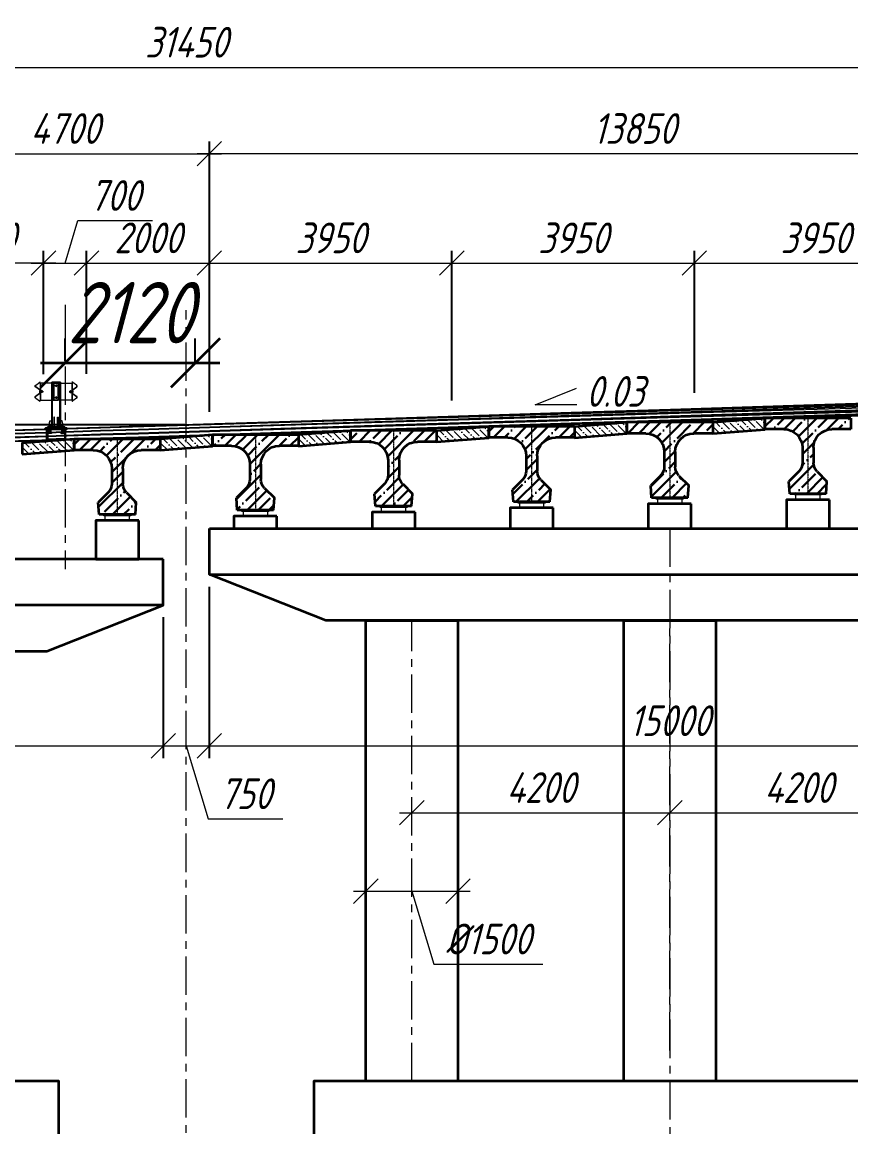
# Model space of a CAD drawing. Header units: millimetres. Extents: x 0 to 285450075, y -3000605 to 8125189010.
# Drawn here: x 7155846 to 7169346, y 22255 to 40253 of the extents above; entities that cross this region are included whole.
import ezdxf

# ---------------------------------------------------------------- set-up
doc = ezdxf.new("R2010")
doc.units = ezdxf.units.MM
for name, pattern in [('ACAD_ISO02W100', [15, 12, -3]), ('ACAD_ISO10W100', [18.5, 12, -3, 0.5, -3]), ('осевая', [2, 1.25, -0.25, 0.25, -0.25])]:
    doc.linetypes.add(name, pattern=pattern)
for name, color, linetype, lineweight in [('04_Невидимые', 3, 'Continuous', 13), ('1-Бетон', 106, 'Continuous', 35), ('1-Тонкая', 5, 'Continuous', 20), ('1-Штриховка', 8, 'Continuous', 9), ('ИС_TXT', 4, 'Continuous', 18), ('ИС_Ось', 3, 'осевая', 18), ('ИС_Разм', 3, 'Continuous', 18), ('ИС_Размер', 3, 'Continuous', 18), ('ПП_сплошная', 7, 'Continuous', 30)]:
    doc.layers.add(name, color=color, linetype=linetype, lineweight=lineweight)
doc.layers.add('_Defpoints', color=8, linetype='Continuous', plot=False)
doc.layers.add('Красный поперечник', color=1, linetype='Continuous')
doc.styles.add('0', font='isocpeur.ttf', dxfattribs={"width": 0.8, "oblique": 15})
doc.styles.add('ISOCPEUR', font='isocpeur.ttf', dxfattribs={"width": 0.8, "oblique": 15, "height": 2.5})
doc.dimstyles.new('М200', dxfattribs={"dimscale": 200, "dimtxt": 2.5, "dimasz": 2, "dimexe": 1, "dimexo": 1, "dimgap": 0.8, "dimtad": 1, "dimdec": 0, "dimzin": 0, "dimdsep": 46, "dimtxsty": '0', "dimblk": 'OBLIQUE', "dimcen": 0.09, "dimdle": 1, "dimclrd": 256, "dimclre": 256, "dimclrt": 256, "dimadec": 4, "dimazin": 0, "dimtfac": 1, "dimtdec": 0, "dimtmove": 1, "dimatfit": 2, "dimfxl": 1, "dimtolj": 1, "dimtzin": 0, "dimlwd": -1, "dimarcsym": 0})
doc.dimstyles.new('М400нов', dxfattribs={"dimscale": 400, "dimtxt": 2.5, "dimasz": 2, "dimexe": 1, "dimexo": 1, "dimgap": 0.8, "dimtad": 1, "dimdec": 0, "dimzin": 0, "dimdsep": 46, "dimtxsty": '0', "dimblk": 'OBLIQUE', "dimcen": 0.09, "dimdle": 1, "dimclrd": 256, "dimclre": 256, "dimclrt": 256, "dimadec": 4, "dimazin": 0, "dimtfac": 1, "dimtdec": 0, "dimtmove": 1, "dimatfit": 2, "dimfxl": 1, "dimtolj": 1, "dimtzin": 0, "dimlwd": -1, "dimarcsym": 0})

# ---------------------------------------------------------------- blocks, each defined once
blk = doc.blocks.new('Барьерка1')
at = {"lineweight": 15}
for p, q in [((1026, 1457), (1026, 727)), ((1034, 1457), (1034, 727)), ((1159, 727), (1159, 1457)), ((1166, 727), (1166, 1457)), ((1166, 1441), (1356, 1441)), ((1352, 1441), (1352, 1160)), ((1356, 1457), (1355, 1453)), ((1355, 1453), (1361, 1451)), ((1356, 1457), (1362, 1455)), ((1356, 1441), (1356, 1160)), ((1428, 1405), (1367, 1449)), ((1430, 1408), (1370, 1452)), ((1360, 1316), (1360, 1285)), ((1367, 1335), (1428, 1377)), ((1367, 1266), (1428, 1224)), ((1370, 1331), (1430, 1374)), ((1370, 1270), (1430, 1227)), ((1356, 1160), (1166, 1160)), ((1361, 1150), (1355, 1148)), ((1356, 1144), (1355, 1148)), ((1362, 1146), (1356, 1144)), ((1428, 1196), (1367, 1152)), ((1430, 1193), (1370, 1149)), ((980, 727), (980, 737)), ((1012, 737), (980, 737)), ((980, 727), (980, 737)), ((1006, 737), (980, 737)), ((996, 727), (980, 727)), ((1012, 727), (980, 727)), ((989, 727), (989, 737)), ((989, 727), (989, 737)), ((989, 727), (989, 737)), ((989, 727), (989, 737)), ((1003, 727), (1003, 737)), ((1003, 727), (1003, 737)), ((1003, 727), (1003, 737)), ((1003, 727), (1003, 737)), ((1003, 727), (1003, 737)), ((1003, 727), (1003, 737)), ((1003, 727), (1003, 737)), ((1003, 727), (1003, 737)), ((1003, 727), (1003, 737)), ((1003, 727), (1003, 737)), ((1010, 737), (1006, 737)), ((1012, 729), (1012, 737)), ((1012, 727), (1012, 735)), ((1012, 727), (1012, 735)), ((1012, 729), (1012, 735)), ((1012, 727), (1012, 735)), ((1012, 727), (1012, 735)), ((1180, 729), (1180, 737)), ((1180, 737), (1212, 737)), ((1180, 727), (1180, 735)), ((1180, 727), (1180, 735)), ((1180, 729), (1180, 735)), ((1180, 727), (1180, 735)), ((1180, 727), (1180, 735)), ((1180, 727), (1212, 727)), ((1182, 737), (1186, 737)), ((1186, 737), (1212, 737)), ((1189, 727), (1189, 737)), ((1189, 727), (1189, 737)), ((1189, 727), (1189, 737)), ((1189, 727), (1189, 737)), ((1189, 727), (1189, 737)), ((1189, 727), (1189, 737)), ((1189, 727), (1189, 737)), ((1189, 727), (1189, 737)), ((1189, 727), (1189, 737)), ((1189, 727), (1189, 737)), ((1196, 727), (1212, 727)), ((1203, 727), (1203, 737)), ((1203, 727), (1203, 737)), ((1203, 727), (1203, 737)), ((1203, 727), (1203, 737)), ((1212, 727), (1212, 737)), ((1212, 727), (1212, 737))]:
    blk.add_line(p, q, dxfattribs=at)
at = {"color": 3, "linetype": 'ACAD_ISO02W100', "lineweight": 15, "ltscale": 2}
for p, q in [((1063, 1441), (1166, 1441)), ((1063, 1160), (1063, 1441)), ((1138, 1160), (1138, 1441)), ((1166, 1160), (1063, 1160)), ((983, 707), (983, 687)), ((984, 687), (984, 627)), ((985, 707), (985, 687)), ((1007, 707), (1007, 687)), ((1008, 687), (1008, 627)), ((1009, 707), (1009, 687)), ((1183, 707), (1183, 687)), ((1184, 687), (1184, 627)), ((1185, 707), (1185, 687)), ((1207, 707), (1207, 687)), ((1208, 687), (1208, 627)), ((1209, 707), (1209, 687))]:
    blk.add_line(p, q, dxfattribs=at)
at = {"color": 7, "lineweight": 15}
for p, q in [((1313, 1306), (1313, 1295)), ((1313, 1306), (1325, 1306)), ((1313, 1295), (1325, 1295)), ((1325, 1311), (1325, 1290)), ((1326, 1313), (1333, 1313)), ((1326, 1288), (1333, 1288)), ((1334, 1311), (1334, 1290)), ((1334, 1311), (1334, 1290)), ((1335, 1313), (1350, 1313)), ((1335, 1313), (1340, 1313)), ((1335, 1288), (1350, 1288)), ((1335, 1288), (1340, 1288)), ((1339, 1306), (1350, 1306)), ((1339, 1295), (1350, 1295))]:
    blk.add_line(p, q, dxfattribs=at)
at = {"lineweight": 15, "ltscale": 5}
for p, q in [((1350, 1279), (1350, 1322)), ((1350, 1322), (1352, 1322)), ((1352, 1279), (1350, 1279)), ((1352, 1322), (1352, 1279))]:
    blk.add_line(p, q, dxfattribs=at)
at = {"linetype": 'Continuous'}
for p, q in [((946, 527), (946, 687)), ((956, 687), (956, 527)), ((1237, 687), (1237, 527)), ((1246, 527), (1246, 687)), ((946, 527), (1096, 527)), ((1246, 527), (1096, 527))]:
    blk.add_line(p, q, dxfattribs=at)
at = {"linetype": 'ACAD_ISO10W100', "ltscale": 2.5}
for p, q in [((996, 713), (996, 615)), ((1196, 713), (1196, 615))]:
    blk.add_line(p, q, dxfattribs=at)
at = {"lineweight": 15}
for points in [[(1167, 1457), (1026, 1457)], [(982, 727), (982, 757), (997, 827), (1027, 827)], [(1212, 727), (1212, 757), (1197, 827), (1167, 827)]]:
    blk.add_lwpolyline(points, dxfattribs=at)
at = {"color": 7, "lineweight": 15}
blk.add_lwpolyline([(1360, 1316), (1364, 1316, -0.414214), (1370, 1310), (1370, 1303), (1366, 1303), (1366, 1298), (1370, 1298), (1370, 1291, -0.414214), (1364, 1285), (1360, 1285), (1360, 1316)], format="xyb", dxfattribs=at)
at = {"lineweight": 15}
for points in [[(1236, 707), (956, 707), (956, 727), (1236, 727)], [(1071, 883), (1061, 883), (1061, 727), (1071, 727)], [(1121, 883), (1131, 883), (1131, 727), (1121, 727)]]:
    blk.add_lwpolyline(points, close=True, dxfattribs=at)
at = {"linetype": 'Continuous'}
for points in [[(1096, 707), (921, 707), (921, 687), (1096, 687)], [(1096, 707), (1271, 707), (1271, 687), (1096, 687)]]:
    blk.add_lwpolyline(points, dxfattribs=at)
blk.add_lwpolyline([(921, 687), (1271, 687), (1271, 707), (921, 707)], close=True, dxfattribs=at)
at = {"color": 3, "linetype": 'ACAD_ISO02W100', "lineweight": 15, "ltscale": 2}
for points in [[(971, 627), (1021, 627), (1021, 617), (971, 617)], [(982, 687), (1010, 687), (1010, 627), (982, 627)], [(1221, 627), (1171, 627), (1171, 617), (1221, 617)], [(1210, 687), (1182, 687), (1182, 627), (1210, 627)]]:
    blk.add_lwpolyline(points, close=True, dxfattribs=at)
at = {"lineweight": 15}
for centre in [(1096, 1396), (1096, 1205)]:
    blk.add_circle(centre, 10.9, dxfattribs=at)
for centre, radius, start, end in [((1358, 1436), 16, 53.8126, 78.6901), ((1358, 1436), 20, 53.8126, 78.6901), ((1380, 1315), 24, 122.4532, 180), ((1380, 1315), 20, 122.4532, 180), ((1419, 1391), 16, 302.4532, 57.5468), ((1419, 1391), 20, 302.4532, 57.5468), ((1358, 1165), 16, 281.3099, 306.1874), ((1358, 1165), 20, 281.3099, 306.1874), ((982, 735), 2, 90, 180), ((982, 729), 2, 180, 270), ((987, 735), 2, 0, 90), ((987, 729), 2, 270, 0), ((991, 735), 2, 90, 180), ((991, 729), 2, 180, 270), ((1001, 735), 2, 0, 90), ((1001, 729), 2, 270, 0), ((1005, 735), 2, 90, 180), ((1005, 729), 2, 180, 270), ((1010, 735), 2, 359.9996, 90), ((1010, 729), 2, 270, 0), ((1182, 735), 2, 90, 180.0004), ((1182, 729), 2, 180, 270), ((1187, 735), 2, 0, 90), ((1187, 729), 2, 270, 0), ((1191, 735), 2, 90, 180), ((1191, 729), 2, 180, 270), ((1201, 735), 2, 0, 90), ((1201, 729), 2, 270, 0), ((1205, 735), 2, 90, 180), ((1205, 729), 2, 180, 270), ((1210, 735), 2, 0, 90), ((1210, 729), 2, 270, 0)]:
    blk.add_arc(centre, radius, start, end, dxfattribs=at)
at = {"lineweight": 15, "ltscale": 0.2}
for centre, radius, start, end in [((1380, 1286), 24, 180, 237.5468), ((1380, 1286), 20, 180, 237.5468), ((1419, 1210), 16, 302.4532, 57.5468), ((1419, 1210), 20, 302.4532, 57.5468)]:
    blk.add_arc(centre, radius, start, end, dxfattribs=at)
at = {"color": 7, "lineweight": 15}
for centre, major_axis, start_param, end_param in [((1329, 1310), (3.23, 3.23), 1.691386, 2.356194), ((1329, 1311), (-3.23, 3.23), 0.785398, 2.356194), ((1329, 1301), (3.23, 3.23), 0.785398, 2.356194), ((1329, 1300), (-3.23, 3.23), 0.785398, 2.356194), ((1329, 1290), (3.23, 3.23), 0.785398, 2.356194), ((1329, 1290), (-3.23, 3.23), 0.785398, 1.450207), ((1329, 1311), (3.23, 3.23), 3.926991, 5.497787), ((1329, 1301), (-3.23, 3.23), 3.926991, 5.497787), ((1329, 1300), (3.23, 3.23), 3.926991, 5.497787), ((1329, 1290), (-3.23, 3.23), 3.926991, 5.497787), ((1329, 1310), (-3.23, 3.23), 3.926991, 4.5918), ((1329, 1290), (3.23, 3.23), 4.832978, 5.497787), ((1339, 1310), (3.23, 3.23), 1.691386, 2.356194), ((1339, 1311), (3.23, 3.23), 2.356194, 3.926991), ((1339, 1301), (-3.23, 3.23), -0.785398, 0.785398), ((1339, 1300), (3.23, 3.23), 2.356194, 3.926991), ((1339, 1290), (-3.23, 3.23), -0.785398, 0.785398), ((1339, 1290), (-3.23, 3.23), 0.785398, 1.450207)]:
    blk.add_ellipse(centre, major_axis=major_axis, ratio=1, start_param=start_param, end_param=end_param, dxfattribs=at)
blk = doc.blocks.new('_OBLIQUE')
at = {"color": 0, "linetype": 'ByBlock', "lineweight": -2}
blk.add_line((0.5, 0.5), (-0.5, -0.5), dxfattribs=at)
blk = doc.blocks.new('*D1182')
at = {"layer": 'Defpoints', "color": 0, "linetype": 'Continuous', "transparency": 16777216}
for p in [(7143146, 30752, 5778), (7158146, 30756, 5778), (7158146, 28462)]:
    blk.add_point(p, dxfattribs=at)
at = {"layer": 'ИС_Размер', "lineweight": -2, "transparency": 16777216}
for p, q in [((7143146, 30552), (7143146, 28262)), ((7158146, 30556), (7158146, 28262))]:
    blk.add_line(p, q, dxfattribs=at)
at = {"layer": 'ИС_Размер', "transparency": 16777216}
blk.add_line((7142946, 28462), (7158346, 28462), dxfattribs=at)
at = {"layer": 'ИС_Размер', "linetype": 'Continuous', "transparency": 16777216, "xscale": 400, "yscale": 400, "zscale": 400, "rotation": 180}
blk.add_blockref('_OBLIQUE', (7143146, 28462), dxfattribs=at)
at = {"layer": 'ИС_Размер', "linetype": 'Continuous', "transparency": 16777216, "xscale": 400, "yscale": 400, "zscale": 400}
blk.add_blockref('_OBLIQUE', (7158146, 28462), dxfattribs=at)
at = {"layer": 'ИС_Размер', "linetype": 'Continuous', "transparency": 16777216, "insert": (7150646, 28872), "char_height": 500, "attachment_point": 5, "style": '0'}
blk.add_mtext('\\A1;15000', dxfattribs=at)
blk = doc.blocks.new('*D1183')
at = {"layer": 'Defpoints', "color": 0, "linetype": 'Continuous', "transparency": 16777216}
for p in [(7158895, 31252, 5778), (7173895, 31252, 5778), (7173895, 28462)]:
    blk.add_point(p, dxfattribs=at)
at = {"layer": 'ИС_Размер', "lineweight": -2, "transparency": 16777216}
for p, q in [((7158895, 31052), (7158895, 28262)), ((7173895, 31052), (7173895, 28262))]:
    blk.add_line(p, q, dxfattribs=at)
at = {"layer": 'ИС_Размер', "transparency": 16777216}
blk.add_line((7158695, 28462), (7174095, 28462), dxfattribs=at)
at = {"layer": 'ИС_Размер', "linetype": 'Continuous', "transparency": 16777216, "xscale": 400, "yscale": 400, "zscale": 400, "rotation": 180}
blk.add_blockref('_OBLIQUE', (7158895, 28462), dxfattribs=at)
at = {"layer": 'ИС_Размер', "linetype": 'Continuous', "transparency": 16777216, "xscale": 400, "yscale": 400, "zscale": 400}
blk.add_blockref('_OBLIQUE', (7173895, 28462), dxfattribs=at)
at = {"layer": 'ИС_Размер', "linetype": 'Continuous', "transparency": 16777216, "insert": (7166395, 28872), "char_height": 500, "attachment_point": 5, "style": '0'}
blk.add_mtext('\\A1;15000', dxfattribs=at)
blk = doc.blocks.new('*D1184')
at = {"layer": 'Defpoints', "color": 0, "linetype": 'Continuous', "transparency": 16777216}
for p in [(7158895, 30952, 5778), (7158146, 30752, 5778), (7158895, 28462)]:
    blk.add_point(p, dxfattribs=at)
at = {"layer": 'ИС_Размер', "lineweight": -2, "transparency": 16777216}
for p, q in [((7158895, 30752), (7158895, 28262)), ((7158146, 30552), (7158146, 28262))]:
    blk.add_line(p, q, dxfattribs=at)
at = {"layer": 'ИС_Размер', "transparency": 16777216}
for p, q in [((7157946, 28462), (7159095, 28462)), ((7158520, 28462), (7158877, 27272)), ((7158877, 27272), (7160091, 27272))]:
    blk.add_line(p, q, dxfattribs=at)
at = {"layer": 'ИС_Размер', "linetype": 'Continuous', "transparency": 16777216, "xscale": 400, "yscale": 400, "zscale": 400, "rotation": 180}
blk.add_blockref('_OBLIQUE', (7158146, 28462), dxfattribs=at)
at = {"layer": 'ИС_Размер', "linetype": 'Continuous', "transparency": 16777216, "xscale": 400, "yscale": 400, "zscale": 400}
blk.add_blockref('_OBLIQUE', (7158895, 28462), dxfattribs=at)
at = {"layer": 'ИС_Размер', "linetype": 'Continuous', "transparency": 16777216, "insert": (7159484, 27682), "char_height": 500, "attachment_point": 5, "style": '0'}
blk.add_mtext('\\A1;750', dxfattribs=at)
blk = doc.blocks.new('Б24 многофункц')
at = {"layer": 'ПП_сплошная', "ltscale": 100, "true_color": 0x808080}
h = blk.add_hatch(dxfattribs=at)
h.set_pattern_fill('ANSI35', color=8, scale=1000, angle=90, style=0)
h.set_pattern_definition([(135, (-1338186.6, -105300.83), (-176.776695, -176.776695), []), (135, (-1338186.6, -105124.05), (-176.776695, -176.776695), [312.5, -62.5, 0, -62.5])])
h.paths.add_polyline_path([(0, 0), (-700, 0), (-700, -180), (-390, -180, -0.414214), (-90, -480), (-90, -727, -0.198912), (-149, -869), (-310, -1030), (-295, -1230), (0, -1230)])
h.paths.add_polyline_path([(0, 0), (0, -1230), (295, -1230), (310, -1030), (149, -869, -0.198912), (90, -727), (90, -480, -0.414214), (390, -180), (700, -180), (700, 0)])
at = {"layer": '1-Бетон'}
for p, q in [((-700, 0), (700, 0)), ((-700, 0), (-700, -180)), ((700, 0), (700, -180)), ((-700, -180), (-390, -180)), ((390, -180), (700, -180)), ((-90, -480), (-90, -727)), ((90, -480), (90, -727)), ((-149, -869), (-310, -1030)), ((149, -869), (310, -1030)), ((-295, -1230), (-310, -1030)), ((295, -1230), (310, -1030)), ((-295, -1230), (295, -1230))]:
    blk.add_line(p, q, dxfattribs=at)
for centre, radius, start, end in [((-390, -480), 300, 0, 90), ((390, -480), 300, 90, 180), ((-290, -727), 200, 315, 0), ((290, -727), 200, 180, 225)]:
    blk.add_arc(centre, radius, start, end, dxfattribs=at)
at = {"layer": 'ИС_Ось', "ltscale": 10}
blk.add_lwpolyline([(0, 0), (0, -1230)], dxfattribs=at)
blk = doc.blocks.new('*D1106')
at = {"layer": 'Defpoints', "color": 0, "linetype": 'Continuous', "transparency": 16777216}
for p in [(7162195, 27373), (7166395, 27373), (7166395, 27373)]:
    blk.add_point(p, dxfattribs=at)
at = {"layer": 'ИС_Размер', "transparency": 16777216}
blk.add_line((7161995, 27373), (7166595, 27373), dxfattribs=at)
at = {"layer": 'ИС_Размер', "linetype": 'Continuous', "transparency": 16777216, "xscale": 400, "yscale": 400, "zscale": 400, "rotation": 180}
blk.add_blockref('_OBLIQUE', (7162195, 27373), dxfattribs=at)
at = {"layer": 'ИС_Размер', "linetype": 'Continuous', "transparency": 16777216, "xscale": 400, "yscale": 400, "zscale": 400}
blk.add_blockref('_OBLIQUE', (7166395, 27373), dxfattribs=at)
at = {"layer": 'ИС_Размер', "linetype": 'Continuous', "transparency": 16777216, "insert": (7164295, 27783), "char_height": 500, "attachment_point": 5, "style": '0'}
blk.add_mtext('\\A1;4200', dxfattribs=at)
blk = doc.blocks.new('*D1107')
at = {"layer": 'Defpoints', "color": 0, "linetype": 'Continuous', "transparency": 16777216}
for p in [(7166395, 27373), (7170595, 27373), (7170595, 27373)]:
    blk.add_point(p, dxfattribs=at)
at = {"layer": 'ИС_Размер', "transparency": 16777216}
blk.add_line((7166195, 27373), (7170795, 27373), dxfattribs=at)
at = {"layer": 'ИС_Размер', "linetype": 'Continuous', "transparency": 16777216, "xscale": 400, "yscale": 400, "zscale": 400, "rotation": 180}
blk.add_blockref('_OBLIQUE', (7166395, 27373), dxfattribs=at)
at = {"layer": 'ИС_Размер', "linetype": 'Continuous', "transparency": 16777216, "xscale": 400, "yscale": 400, "zscale": 400}
blk.add_blockref('_OBLIQUE', (7170595, 27373), dxfattribs=at)
at = {"layer": 'ИС_Размер', "linetype": 'Continuous', "transparency": 16777216, "insert": (7168495, 27783), "char_height": 500, "attachment_point": 5, "style": '0'}
blk.add_mtext('\\A1;4200', dxfattribs=at)
blk = doc.blocks.new('*D1109')
at = {"layer": 'Defpoints', "color": 0, "linetype": 'Continuous', "transparency": 16777216}
for p in [(7161445, 26287, 5778), (7162945, 26287, 5778), (7162945, 26096)]:
    blk.add_point(p, dxfattribs=at)
at = {"layer": 'ИС_Размер', "transparency": 16777216}
for p, q in [((7161245, 26096), (7163145, 26096)), ((7162195, 26096), (7162552, 24906)), ((7162552, 24906), (7164326, 24906))]:
    blk.add_line(p, q, dxfattribs=at)
at = {"layer": 'ИС_Размер', "lineweight": -2, "transparency": 16777216}
for p, q in [((7161445, 26087), (7161445, 25896)), ((7162945, 26087), (7162945, 25896))]:
    blk.add_line(p, q, dxfattribs=at)
at = {"layer": 'ИС_Размер', "linetype": 'Continuous', "transparency": 16777216, "xscale": 400, "yscale": 400, "zscale": 400, "rotation": 180}
blk.add_blockref('_OBLIQUE', (7161445, 26096), dxfattribs=at)
at = {"layer": 'ИС_Размер', "linetype": 'Continuous', "transparency": 16777216, "xscale": 400, "yscale": 400, "zscale": 400}
blk.add_blockref('_OBLIQUE', (7162945, 26096), dxfattribs=at)
at = {"layer": 'ИС_Размер', "linetype": 'Continuous', "transparency": 16777216, "insert": (7163439, 25316), "char_height": 500, "attachment_point": 5, "style": '0'}
blk.add_mtext('\\A1;%%C1500', dxfattribs=at)
blk = doc.blocks.new('*D1202')
at = {"layer": 'Defpoints', "color": 0, "linetype": 'Continuous', "transparency": 16777216}
for p in [(7142083, 33694), (7158696, 33694), (7143601, 31800)]:
    blk.add_point(p, dxfattribs=at)
at = {"layer": 'ИС_Размер', "transparency": 16777216}
blk.add_line((7142083, 31600), (7142083, 33894), dxfattribs=at)
at = {"layer": 'ИС_Размер', "lineweight": -2, "transparency": 16777216}
for p, q in [((7158496, 33694), (7141883, 33694)), ((7143401, 31800), (7141883, 31800))]:
    blk.add_line(p, q, dxfattribs=at)
at = {"layer": 'ИС_Размер', "linetype": 'Continuous', "transparency": 16777216, "xscale": 400, "yscale": 400, "zscale": 400}
for p, rotation in [((7142083, 33694), 90), ((7142083, 31800), 270)]:
    blk.add_blockref('_OBLIQUE', p, dxfattribs=dict(at, rotation=rotation))
at = {"layer": 'ИС_Размер', "linetype": 'Continuous', "transparency": 16777216, "insert": (7141673, 32747), "char_height": 500, "attachment_point": 5, "rotation": 90, "style": '0'}
blk.add_mtext('\\A1;1894', dxfattribs=at)
blk = doc.blocks.new('*D1054')
at = {"layer": 'Defpoints', "color": 0, "linetype": 'Continuous', "transparency": 16777216}
for p in [(7158896, 38109), (7158896, 33705), (7154196, 33541)]:
    blk.add_point(p, dxfattribs=at)
at = {"layer": 'ИС_Размер', "lineweight": -2, "transparency": 16777216}
for p, q in [((7154196, 33741), (7154196, 38309)), ((7158896, 33905), (7158896, 38309))]:
    blk.add_line(p, q, dxfattribs=at)
at = {"layer": 'ИС_Размер', "transparency": 16777216}
blk.add_line((7153996, 38109), (7159096, 38109), dxfattribs=at)
at = {"layer": 'ИС_Размер', "linetype": 'Continuous', "transparency": 16777216, "xscale": 400, "yscale": 400, "zscale": 400, "rotation": 180}
blk.add_blockref('_OBLIQUE', (7154196, 38109), dxfattribs=at)
at = {"layer": 'ИС_Размер', "linetype": 'Continuous', "transparency": 16777216, "xscale": 400, "yscale": 400, "zscale": 400}
blk.add_blockref('_OBLIQUE', (7158896, 38109), dxfattribs=at)
at = {"layer": 'ИС_Размер', "linetype": 'Continuous', "transparency": 16777216, "insert": (7156546, 38519), "char_height": 500, "attachment_point": 5, "style": '0'}
blk.add_mtext('\\A1;4700', dxfattribs=at)
blk = doc.blocks.new('*D1055')
at = {"layer": 'Defpoints', "color": 0, "transparency": 16777216}
for p in [(7158896, 36328), (7156896, 34325), (7158896, 33705)]:
    blk.add_point(p, dxfattribs=at)
at = {"layer": 'ИС_Размер', "lineweight": -2, "transparency": 16777216}
for p, q in [((7156896, 34525), (7156896, 36528)), ((7158896, 33905), (7158896, 36528))]:
    blk.add_line(p, q, dxfattribs=at)
at = {"layer": 'ИС_Размер', "transparency": 16777216}
blk.add_line((7156696, 36328), (7159096, 36328), dxfattribs=at)
at = {"layer": 'ИС_Размер', "transparency": 16777216, "xscale": 400, "yscale": 400, "zscale": 400, "rotation": 180}
blk.add_blockref('_OBLIQUE', (7156896, 36328), dxfattribs=at)
at = {"layer": 'ИС_Размер', "transparency": 16777216, "xscale": 400, "yscale": 400, "zscale": 400}
blk.add_blockref('_OBLIQUE', (7158896, 36328), dxfattribs=at)
at = {"layer": 'ИС_Размер', "transparency": 16777216, "insert": (7157896, 36738), "char_height": 500, "attachment_point": 5, "style": '0'}
blk.add_mtext('\\A1;2000', dxfattribs=at)
blk = doc.blocks.new('*D1056')
at = {"layer": 'Defpoints', "color": 0, "linetype": 'Continuous', "transparency": 16777216}
for p in [(7162846, 36328), (7162846, 33888), (7158896, 33705)]:
    blk.add_point(p, dxfattribs=at)
at = {"layer": 'ИС_Размер', "lineweight": -2, "transparency": 16777216}
for p, q in [((7158896, 33905), (7158896, 36528)), ((7162846, 34088), (7162846, 36528))]:
    blk.add_line(p, q, dxfattribs=at)
at = {"layer": 'ИС_Размер', "transparency": 16777216}
blk.add_line((7158696, 36328), (7163046, 36328), dxfattribs=at)
at = {"layer": 'ИС_Размер', "linetype": 'Continuous', "transparency": 16777216, "xscale": 400, "yscale": 400, "zscale": 400, "rotation": 180}
blk.add_blockref('_OBLIQUE', (7158896, 36328), dxfattribs=at)
at = {"layer": 'ИС_Размер', "linetype": 'Continuous', "transparency": 16777216, "xscale": 400, "yscale": 400, "zscale": 400}
blk.add_blockref('_OBLIQUE', (7162846, 36328), dxfattribs=at)
at = {"layer": 'ИС_Размер', "linetype": 'Continuous', "transparency": 16777216, "insert": (7160871, 36738), "char_height": 500, "attachment_point": 5, "style": '0'}
blk.add_mtext('\\A1;3950', dxfattribs=at)
blk = doc.blocks.new('*D1057')
at = {"layer": 'Defpoints', "color": 0, "linetype": 'Continuous', "transparency": 16777216}
for p in [(7166796, 36328), (7162846, 33888), (7166796, 34012)]:
    blk.add_point(p, dxfattribs=at)
at = {"layer": 'ИС_Размер', "lineweight": -2, "transparency": 16777216}
for p, q in [((7162846, 34088), (7162846, 36528)), ((7166796, 34212), (7166796, 36528))]:
    blk.add_line(p, q, dxfattribs=at)
at = {"layer": 'ИС_Размер', "transparency": 16777216}
blk.add_line((7162646, 36328), (7166996, 36328), dxfattribs=at)
at = {"layer": 'ИС_Размер', "linetype": 'Continuous', "transparency": 16777216, "xscale": 400, "yscale": 400, "zscale": 400, "rotation": 180}
blk.add_blockref('_OBLIQUE', (7162846, 36328), dxfattribs=at)
at = {"layer": 'ИС_Размер', "linetype": 'Continuous', "transparency": 16777216, "xscale": 400, "yscale": 400, "zscale": 400}
blk.add_blockref('_OBLIQUE', (7166796, 36328), dxfattribs=at)
at = {"layer": 'ИС_Размер', "linetype": 'Continuous', "transparency": 16777216, "insert": (7164821, 36738), "char_height": 500, "attachment_point": 5, "style": '0'}
blk.add_mtext('\\A1;3950', dxfattribs=at)
blk = doc.blocks.new('*D1062')
at = {"layer": 'Defpoints', "color": 0, "linetype": 'Continuous', "transparency": 16777216}
for p in [(7174246, 39515), (7142796, 34275), (7174246, 34174)]:
    blk.add_point(p, dxfattribs=at)
at = {"layer": 'ИС_Размер', "lineweight": -2, "transparency": 16777216}
for p, q in [((7142796, 34475), (7142796, 39715)), ((7174246, 34374), (7174246, 39715))]:
    blk.add_line(p, q, dxfattribs=at)
at = {"layer": 'ИС_Размер', "transparency": 16777216}
blk.add_line((7142596, 39515), (7174446, 39515), dxfattribs=at)
at = {"layer": 'ИС_Размер', "linetype": 'Continuous', "transparency": 16777216, "xscale": 400, "yscale": 400, "zscale": 400, "rotation": 180}
blk.add_blockref('_OBLIQUE', (7142796, 39515), dxfattribs=at)
at = {"layer": 'ИС_Размер', "linetype": 'Continuous', "transparency": 16777216, "xscale": 400, "yscale": 400, "zscale": 400}
blk.add_blockref('_OBLIQUE', (7174246, 39515), dxfattribs=at)
at = {"layer": 'ИС_Размер', "linetype": 'Continuous', "transparency": 16777216, "insert": (7158521, 39925), "char_height": 500, "attachment_point": 5, "style": '0'}
blk.add_mtext('\\A1;31450', dxfattribs=at)
blk = doc.blocks.new('*D1063')
at = {"layer": 'Defpoints', "color": 0, "linetype": 'Continuous', "transparency": 16777216}
for p in [(7158896, 38109), (7172746, 34771), (7158896, 33705)]:
    blk.add_point(p, dxfattribs=at)
at = {"layer": 'ИС_Размер', "lineweight": -2, "transparency": 16777216}
for p, q in [((7158896, 33905), (7158896, 38309)), ((7172746, 34971), (7172746, 38309))]:
    blk.add_line(p, q, dxfattribs=at)
at = {"layer": 'ИС_Размер', "transparency": 16777216}
blk.add_line((7172946, 38109), (7158696, 38109), dxfattribs=at)
at = {"layer": 'ИС_Размер', "linetype": 'Continuous', "transparency": 16777216, "xscale": 400, "yscale": 400, "zscale": 400, "rotation": 180}
blk.add_blockref('_OBLIQUE', (7158896, 38109), dxfattribs=at)
at = {"layer": 'ИС_Размер', "linetype": 'Continuous', "transparency": 16777216, "xscale": 400, "yscale": 400, "zscale": 400}
blk.add_blockref('_OBLIQUE', (7172746, 38109), dxfattribs=at)
at = {"layer": 'ИС_Размер', "linetype": 'Continuous', "transparency": 16777216, "insert": (7165821, 38519), "char_height": 500, "attachment_point": 5, "style": '0'}
blk.add_mtext('\\A1;13850', dxfattribs=at)
blk = doc.blocks.new('*D1064')
at = {"layer": 'Defpoints', "color": 0, "transparency": 16777216}
for p in [(7156896, 36328), (7156195, 34319), (7156896, 34325)]:
    blk.add_point(p, dxfattribs=at)
at = {"layer": 'ИС_Размер', "transparency": 16777216}
for p, q in [((7156546, 36328), (7156753, 37018)), ((7156753, 37018), (7157967, 37018)), ((7155995, 36328), (7157096, 36328))]:
    blk.add_line(p, q, dxfattribs=at)
at = {"layer": 'ИС_Размер', "lineweight": -2, "transparency": 16777216}
for p, q in [((7156195, 34519), (7156195, 36528)), ((7156896, 34525), (7156896, 36528))]:
    blk.add_line(p, q, dxfattribs=at)
at = {"layer": 'ИС_Размер', "transparency": 16777216, "xscale": 400, "yscale": 400, "zscale": 400, "rotation": 180}
blk.add_blockref('_OBLIQUE', (7156195, 36328), dxfattribs=at)
at = {"layer": 'ИС_Размер', "transparency": 16777216, "xscale": 400, "yscale": 400, "zscale": 400}
blk.add_blockref('_OBLIQUE', (7156896, 36328), dxfattribs=at)
at = {"layer": 'ИС_Размер', "transparency": 16777216, "insert": (7157360, 37428), "char_height": 500, "attachment_point": 5, "style": '0'}
blk.add_mtext('\\A1;700', dxfattribs=at)
blk = doc.blocks.new('*D1065')
at = {"layer": 'Defpoints', "color": 0, "transparency": 16777216}
for p in [(7154196, 36328), (7156195, 34319), (7154196, 33541)]:
    blk.add_point(p, dxfattribs=at)
at = {"layer": 'ИС_Размер', "lineweight": -2, "transparency": 16777216}
for p, q in [((7154196, 33741), (7154196, 36528)), ((7156195, 34519), (7156195, 36528))]:
    blk.add_line(p, q, dxfattribs=at)
at = {"layer": 'ИС_Размер', "transparency": 16777216}
blk.add_line((7156395, 36328), (7153996, 36328), dxfattribs=at)
at = {"layer": 'ИС_Размер', "transparency": 16777216, "xscale": 400, "yscale": 400, "zscale": 400, "rotation": 180}
blk.add_blockref('_OBLIQUE', (7154196, 36328), dxfattribs=at)
at = {"layer": 'ИС_Размер', "transparency": 16777216, "xscale": 400, "yscale": 400, "zscale": 400}
blk.add_blockref('_OBLIQUE', (7156195, 36328), dxfattribs=at)
at = {"layer": 'ИС_Размер', "transparency": 16777216, "insert": (7155196, 36738), "char_height": 500, "attachment_point": 5, "style": '0'}
blk.add_mtext('\\A1;2000', dxfattribs=at)
blk = doc.blocks.new('*D1073')
at = {"layer": 'Defpoints', "color": 0, "linetype": 'Continuous', "transparency": 16777216}
for p in [(7170746, 36328), (7170746, 34138), (7166796, 34012)]:
    blk.add_point(p, dxfattribs=at)
at = {"layer": 'ИС_Размер', "lineweight": -2, "transparency": 16777216}
for p, q in [((7166796, 34212), (7166796, 36528)), ((7170746, 34338), (7170746, 36528))]:
    blk.add_line(p, q, dxfattribs=at)
at = {"layer": 'ИС_Размер', "transparency": 16777216}
blk.add_line((7166596, 36328), (7170946, 36328), dxfattribs=at)
at = {"layer": 'ИС_Размер', "linetype": 'Continuous', "transparency": 16777216, "xscale": 400, "yscale": 400, "zscale": 400, "rotation": 180}
blk.add_blockref('_OBLIQUE', (7166796, 36328), dxfattribs=at)
at = {"layer": 'ИС_Размер', "linetype": 'Continuous', "transparency": 16777216, "xscale": 400, "yscale": 400, "zscale": 400}
blk.add_blockref('_OBLIQUE', (7170746, 36328), dxfattribs=at)
at = {"layer": 'ИС_Размер', "linetype": 'Continuous', "transparency": 16777216, "insert": (7168771, 36738), "char_height": 500, "attachment_point": 5, "style": '0'}
blk.add_mtext('\\A1;3950', dxfattribs=at)
blk = doc.blocks.new('*D1434')
at = {"layer": '1-Бетон', "lineweight": -2, "transparency": 16777216}
for p, q in [((7156546, 34730), (7156546, 35100)), ((7158666, 34699), (7158666, 35100))]:
    blk.add_line(p, q, dxfattribs=at)
at = {"layer": '1-Бетон', "transparency": 16777216}
blk.add_line((7156146, 34700), (7159066, 34700), dxfattribs=at)
at = {"layer": 'Defpoints', "color": 0, "transparency": 16777216}
for p in [(7158666, 34700), (7156546, 34330), (7158666, 34299)]:
    blk.add_point(p, dxfattribs=at)
at = {"layer": '1-Бетон', "transparency": 16777216, "xscale": 800, "yscale": 800, "zscale": 800, "rotation": 180}
blk.add_blockref('_OBLIQUE', (7156546, 34700), dxfattribs=at)
at = {"layer": '1-Бетон', "transparency": 16777216, "xscale": 800, "yscale": 800, "zscale": 800}
blk.add_blockref('_OBLIQUE', (7158666, 34700), dxfattribs=at)
at = {"layer": '1-Бетон', "transparency": 16777216, "insert": (7157606, 35520), "char_height": 1000, "attachment_point": 5, "style": '0'}
blk.add_mtext('\\A1;2120', dxfattribs=at)

msp = doc.modelspace()

# ---------------------------------------------------------------- hatches: boundary and pattern name
at = {"layer": '1-Штриховка'}
h = msp.add_hatch(dxfattribs=at)
h.set_pattern_fill('ANSI36', color=256, scale=25, angle=90, style=0)
h.set_pattern_definition([(135, (1434123.145, -5218490.495), (-154.3481521, 42.0949506), [198.4375, -39.6875, 0, -39.6875])])
h.paths.add_polyline_path([(7163445.5099, 33661.6232), (7162595.5099, 33594.1232), (7162595.5099, 33414.1232), (7163445.5099, 33481.6232)])
h = msp.add_hatch(dxfattribs=at)
h.set_pattern_fill('ANSI36', color=256, scale=25, angle=90, style=0)
h.set_pattern_definition([(135, (1436373.145, -5218422.995), (-154.3481521, 42.0949506), [198.4375, -39.6875, 0, -39.6875])])
h.paths.add_polyline_path([(7165695.5099, 33729.1232), (7164845.5099, 33661.6232), (7164845.5099, 33481.6232), (7165695.5099, 33549.1232)])
h = msp.add_hatch(dxfattribs=at)
h.set_pattern_fill('ANSI36', color=256, scale=25, angle=90, style=0)
h.set_pattern_definition([(135, (1438623.145, -5218355.495), (-154.3481521, 42.0949506), [198.4375, -39.6875, 0, -39.6875])])
h.paths.add_polyline_path([(7167945.5099, 33796.6232), (7167095.5099, 33729.1232), (7167095.5099, 33549.1232), (7167945.5099, 33616.6232)])
h = msp.add_hatch(dxfattribs=at)
h.set_pattern_fill('ANSI36', color=256, scale=25, angle=90, style=0)
h.set_pattern_definition([(135, (1429623.145, -5218625.495), (-154.3481521, 42.0949506), [198.4375, -39.6875, 0, -39.6875])])
h.paths.add_polyline_path([(7158945.5099, 33526.6232), (7158095.5099, 33459.1232), (7158095.5099, 33279.1232), (7158945.5099, 33346.6232)])
h = msp.add_hatch(dxfattribs=at)
h.set_pattern_fill('ANSI36', color=256, scale=25, angle=90, style=0)
h.set_pattern_definition([(135, (1431873.145, -5218557.995), (-154.3481521, 42.0949506), [198.4375, -39.6875, 0, -39.6875])])
h.paths.add_polyline_path([(7161195.5099, 33594.1232), (7160345.5099, 33526.6232), (7160345.5099, 33346.6232), (7161195.5099, 33414.1232)])
h = msp.add_hatch(dxfattribs=at)
h.set_pattern_fill('ANSI36', color=256, scale=25, angle=90, style=0)
h.set_pattern_definition([(135, (1427373.145, -5218692.995), (-154.3481521, 42.0949506), [198.4375, -39.6875, 0, -39.6875])])
h.paths.add_polyline_path([(7156695.5099, 33459.1232), (7155845.5099, 33391.6232), (7155845.5099, 33211.6232), (7156695.5099, 33279.1232)])

# ---------------------------------------------------------------- linework, layer by layer
at = {"layer": '04_Невидимые'}
for points in [[(7164365.5988, 32415.1129), (7163925.5988, 32415.1129), (7163925.5988, 32435.1129), (7164365.5988, 32435.1129)], [(7166615.5988, 32482.6129), (7166175.5988, 32482.6129), (7166175.5988, 32502.6129), (7166615.5988, 32502.6129)], [(7168865.5988, 32550.1129), (7168425.5988, 32550.1129), (7168425.5988, 32570.1129), (7168865.5988, 32570.1129)], [(7157615.5099, 32209.1232), (7157175.5099, 32209.1232), (7157175.5099, 32229.1232), (7157615.5099, 32229.1232)], [(7159865.5988, 32280.1129), (7159425.5988, 32280.1129), (7159425.5988, 32300.1129), (7159865.5988, 32300.1129)], [(7162115.5988, 32347.6129), (7161675.5988, 32347.6129), (7161675.5988, 32367.6129), (7162115.5988, 32367.6129)]]:
    msp.add_lwpolyline(points, close=True, dxfattribs=at)
at = {"layer": '1-Бетон'}
for points in [[(7162595.5099, 33414.1232), (7163445.5099, 33481.6232), (7163445.5099, 33661.6232), (7162595.5099, 33594.1232)], [(7164845.5099, 33481.6232), (7165695.5099, 33549.1232), (7165695.5099, 33729.1232), (7164845.5099, 33661.6232)], [(7167095.5099, 33549.1232), (7167945.5099, 33616.6232), (7167945.5099, 33796.6232), (7167095.5099, 33729.1232)], [(7158095.5099, 33279.1232), (7158945.5099, 33346.6232), (7158945.5099, 33526.6232), (7158095.5099, 33459.1232)], [(7160345.5099, 33346.6232), (7161195.5099, 33414.1232), (7161195.5099, 33594.1232), (7160345.5099, 33526.6232)], [(7155845.5099, 33211.6232), (7156695.5099, 33279.1232), (7156695.5099, 33459.1232), (7155845.5099, 33391.6232)], [(7166745.5988, 32404.6129), (7166045.5988, 32404.6129), (7166045.5988, 32002.1129), (7166745.5988, 32002.1129)], [(7168995.5988, 32472.1129), (7168295.5988, 32472.1129), (7168295.5988, 32002.1129), (7168995.5988, 32002.1129)], [(7162245.5988, 32269.6129), (7161545.5988, 32269.6129), (7161545.5988, 32002.1129), (7162245.5988, 32002.1129)], [(7164495.5988, 32337.1129), (7163795.5988, 32337.1129), (7163795.5988, 32002.1129), (7164495.5988, 32002.1129)], [(7157745.5099, 32131.1232), (7157045.5099, 32131.1232), (7157045.5099, 31502.1129), (7157745.5099, 31502.1129)], [(7159995.5988, 32202.1129), (7159295.5988, 32202.1129), (7159295.5988, 32002.1129), (7159995.5988, 32002.1129)], [(7158145.3321, 31502.1129), (7143145.5099, 31502.1129), (7143145.6878, 30752.1129), (7145045.8656, 30002.1129), (7156245.6878, 30002.1129), (7158145.5099, 30752.1129)], [(7161445.0654, 30502.1129), (7162945.0654, 30502.1129), (7162945.0654, 23002.1129), (7161445.0654, 23002.1129)], [(7165645.0654, 30502.1129), (7167145.0654, 30502.1129), (7167145.0654, 23002.1129), (7165645.0654, 23002.1129)], [(7144845.8656, 18002.0474), (7156445.8656, 18002.0474), (7156445.8656, 23002.1129), (7144845.8656, 23002.1129)], [(7160595.4306, 18001.9899), (7172195.4306, 18001.9899), (7172195.0654, 23002.1129), (7160595.0654, 23002.1129)]]:
    msp.add_lwpolyline(points, close=True, dxfattribs=at)
for points in [[(7158895.5099, 32002.1129), (7173895.3321, 32002.1129), (7173895.1543, 31252.1129), (7171994.9765, 30502.1129), (7160795.1543, 30502.1129), (7158895.3321, 31252.1129), (7158895.5099, 32002.1129)], [(7158895.3321, 31252.1129), (7173895.1543, 31252.1129)], [(7158145.5099, 30752.1129), (7143145.6878, 30752.1129)]]:
    msp.add_lwpolyline(points, dxfattribs=at)
at = {"layer": '1-Тонкая'}
for points in [[(7143045.3021, 33155.1129), (7144995.7045, 33233.129), (7145745.7045, 33255.629), (7149695.7045, 33374.129), (7154645.7045, 33522.629), (7156545.7045, 33579.629), (7157645.7045, 33612.629), (7162595.7045, 33761.129), (7166545.7045, 33879.629), (7170295.7045, 33992.129), (7171045.7045, 34014.629), (7173995.3619, 34103.1187)], [(7143045.3021, 33095.1129), (7144995.7045, 33173.129), (7145745.7045, 33195.629), (7149695.7045, 33314.129), (7154645.7045, 33462.629), (7156545.7045, 33519.629), (7157645.7045, 33552.629), (7162595.7045, 33701.129), (7166545.7045, 33819.629), (7170295.7045, 33932.129), (7171045.7045, 33954.629), (7173995.3619, 34043.1187)], [(7143045.3021, 33090.1129), (7144995.7045, 33168.129), (7145745.7045, 33190.629), (7149695.7045, 33309.129), (7154645.7045, 33457.629), (7156545.7045, 33514.629), (7157645.7045, 33547.629), (7162595.7045, 33696.129), (7166545.7045, 33814.629), (7170295.7045, 33927.129), (7171045.7045, 33949.629), (7173995.3619, 34038.1187)]]:
    msp.add_lwpolyline(points, dxfattribs=at)
at = {"layer": '_Defpoints', "color": 2}
for points in [[(7141808.2244, 33140.5783), (7142810.1602, 33192.5078), (7143719.8903, 33221.3153), (7144814.0318, 33256.3521), (7145565.4836, 33280.2886), (7147459.0059, 33340.2376), (7149523.13, 33406.3097), (7151914.3574, 33481.9956), (7154232.2282, 33556.1619), (7155376.8438, 33592.3791), (7156400.4116, 33625.1202), (7157120.8451, 33647.9124), (7157739.0035, 33667.6865), (7160391.1186, 33751.5834), (7162448.1017, 33817.3589), (7164789.9178, 33891.4167), (7166405.7481, 33943.0696), (7168577.2641, 34011.724), (7169768.726, 34049.8008), (7170522.2331, 34073.7162), (7172288.7189, 34129.5513), (7173285.0603, 34161.3838)], [(7141808.2244, 33090.5783), (7142810.1602, 33142.5078), (7143719.8903, 33171.3153), (7144814.0318, 33206.3521), (7145565.4836, 33230.2886), (7147459.0059, 33290.2376), (7149523.13, 33356.3097), (7151914.3574, 33431.9956), (7154232.2282, 33506.1619), (7155376.8438, 33542.3791), (7156400.4116, 33575.1202), (7157120.8451, 33597.9124), (7157739.0035, 33617.6865), (7160391.1186, 33701.5834), (7162448.1017, 33767.3589), (7164789.9178, 33841.4167), (7166405.7481, 33893.0696), (7168577.2641, 33961.724), (7169768.726, 33999.8008), (7170522.2331, 34023.7162), (7172288.7189, 34079.5513), (7173285.0603, 34111.3838)], [(7141808.2244, 33030.5783), (7142810.1602, 33082.5078), (7143719.8903, 33111.3153), (7144814.0318, 33146.3521), (7145565.4836, 33170.2886), (7147459.0059, 33230.2376), (7149523.13, 33296.3097), (7151914.3574, 33371.9956), (7154232.2282, 33446.1619), (7155376.8438, 33482.3791), (7156400.4116, 33515.1202), (7157120.8451, 33537.9124), (7157739.0035, 33557.6865), (7160391.1186, 33641.5834), (7162448.1017, 33707.3589), (7164789.9178, 33781.4167), (7166405.7481, 33833.0696), (7168577.2641, 33901.724), (7169768.726, 33939.8008), (7170522.2331, 33963.7162), (7172288.7189, 34019.5513), (7173285.0603, 34051.3838)], [(7141808.2244, 33025.5783), (7142810.1602, 33077.5078), (7143719.8903, 33106.3153), (7144814.0318, 33141.3521), (7145565.4836, 33165.2886), (7147459.0059, 33225.2376), (7149523.13, 33291.3097), (7151914.3574, 33366.9956), (7154232.2282, 33441.1619), (7155376.8438, 33477.3791), (7156400.4116, 33510.1202), (7157120.8451, 33532.9124), (7157739.0035, 33552.6865), (7160391.1186, 33636.5834), (7162448.1017, 33702.3589), (7164789.9178, 33776.4167), (7166405.7481, 33828.0696), (7168577.2641, 33896.724), (7169768.726, 33934.8008), (7170522.2331, 33958.7162), (7172288.7189, 34014.5513), (7173285.0603, 34046.3838)], [(7141808.2244, 32965.5783), (7142810.1602, 33017.5078), (7143719.8903, 33046.3153), (7144814.0318, 33081.3521), (7145565.4836, 33105.2886), (7147459.0059, 33165.2376), (7149523.13, 33231.3097), (7151914.3574, 33306.9956), (7154232.2282, 33381.1619), (7155376.8438, 33417.3791), (7156400.4116, 33450.1202), (7157120.8451, 33472.9124), (7157739.0035, 33492.6865), (7160391.1186, 33576.5834), (7162448.1017, 33642.3589), (7164789.9178, 33716.4167), (7166405.7481, 33768.0696), (7168577.2641, 33836.724), (7169768.726, 33874.8008), (7170522.2331, 33898.7162), (7172288.7189, 33954.5513), (7173285.0603, 33986.3838)]]:
    msp.add_lwpolyline(points, dxfattribs=at)
at = {"layer": 'Defpoints', "color": 252, "true_color": 0x939598}
msp.add_lwpolyline([(7143045.3021, 33030.1129), (7144995.7045, 33108.129), (7145745.7045, 33130.629), (7149695.7045, 33249.129), (7154645.7045, 33397.629), (7156545.7045, 33454.629), (7157645.7045, 33487.629), (7162595.7045, 33636.129), (7166545.7045, 33754.629), (7170295.7045, 33867.129), (7171045.7045, 33889.629), (7173995.3619, 33978.1187)], dxfattribs=at)
at = {"layer": 'ИС_TXT', "color": 3, "ltscale": 500, "elevation": 0}
msp.add_lwpolyline([(7164879.9579, 34017.6819), (7164202.2662, 34017.6819), (7164873.4885, 34288.5354)], dxfattribs=at)
at = {"layer": 'ИС_Ось', "ltscale": 500}
for p, q in [((7162195.0654, 23002.1129), (7162195.0654, 30502.1129)), ((7166395.0654, 23498.6232), (7166395.0654, 30498.6232))]:
    msp.add_line(p, q, dxfattribs=at)
at = {"layer": 'ИС_Ось', "color": 1, "ltscale": 500}
msp.add_lwpolyline([(7156546.2321, 35644.2104), (7156546.2321, 31340.4335)], dxfattribs=at)
at = {"layer": 'ИС_Ось', "ltscale": 500}
msp.add_lwpolyline([(7158520.421, 13407.2517), (7158520.421, 35558.3191)], dxfattribs=at)
at = {"layer": 'ИС_Ось', "ltscale": 500, "flags": 128}
msp.add_lwpolyline([(7166395.0654, 32002.1129), (7166395.0654, 18001.9899)], dxfattribs=at)
at = {"layer": 'ИС_Размер'}
for points in [[(7164345.5988, 32415.1129), (7163945.5988, 32415.1129), (7163945.5988, 32337.1129), (7164345.5988, 32337.1129), (7164345.5988, 32415.1129)], [(7166595.5988, 32482.6129), (7166195.5988, 32482.6129), (7166195.5988, 32404.6129), (7166595.5988, 32404.6129), (7166595.5988, 32482.6129)], [(7168845.5988, 32550.1129), (7168445.5988, 32550.1129), (7168445.5988, 32472.1129), (7168845.5988, 32472.1129), (7168845.5988, 32550.1129)], [(7159845.5988, 32280.1129), (7159445.5988, 32280.1129), (7159445.5988, 32202.1129), (7159845.5988, 32202.1129), (7159845.5988, 32280.1129)], [(7162095.5988, 32347.6129), (7161695.5988, 32347.6129), (7161695.5988, 32269.6129), (7162095.5988, 32269.6129), (7162095.5988, 32347.6129)], [(7157595.5099, 32209.1232), (7157195.5099, 32209.1232), (7157195.5099, 32131.1232), (7157595.5099, 32131.1232), (7157595.5099, 32209.1232)]]:
    msp.add_lwpolyline(points, dxfattribs=at)
at = {"layer": 'Красный поперечник'}
msp.add_lwpolyline([(7143045.3021, 33205.1129), (7144995.7045, 33283.129), (7145745.7045, 33305.629), (7149695.7045, 33424.129), (7154645.7045, 33572.629), (7156545.7045, 33629.629), (7157645.7045, 33662.629), (7162595.7045, 33811.129), (7166545.7045, 33929.629), (7170295.7045, 34042.129), (7171045.7045, 34064.629), (7173995.3619, 34153.1187)], dxfattribs=at)

# ---------------------------------------------------------------- block references
at = {"xscale": -1}
msp.add_blockref('Барьерка1', (7157496.9458, 32931.7086), dxfattribs=at)
msp.add_blockref('Барьерка1', (7155303.3236, 32931.7086))
at = {"layer": 'ИС_Размер', "xscale": -1}
for p in [(7164145.5988, 33665.1129), (7166395.0654, 33732.6129), (7168645.5099, 33800.1129), (7159645.5099, 33530.1129), (7161895.5988, 33597.6129), (7157395.5099, 33459.1232)]:
    msp.add_blockref('Б24 многофункц', p, dxfattribs=at)

# ---------------------------------------------------------------- texts
at = {"layer": 'ИС_Разм', "color": 3, "ltscale": 0.4, "insert": (7165507.0805, 34236.2227, 0), "char_height": 500, "attachment_point": 5, "style": 'ISOCPEUR'}
msp.add_mtext('0.03', dxfattribs=at)

# ---------------------------------------------------------------- dimensions: what is measured, and where the dimension line sits
at = {"layer": '1-Бетон'}
dim = msp.add_linear_dim(base=(7158666.2321, 34699.5469), p1=(7156546.2321, 34330.1435), p2=(7158666.2321, 34298.9943), dimstyle='М400нов', dxfattribs=at)
dim.commit()
dim.dimension.update_dxf_attribs({"geometry": '*D1434', "text_midpoint": (7157606.2321, 34699.5469), "dimtype": 160})
at = {"layer": 'ИС_Размер', "linetype": 'Continuous'}
for base, p1, p2, picture, middle in [((7174245.8822, 39514.5261), (7142796.1761, 34274.645), (7174245.8822, 34173.6281), '*D1062', (7158521.0291, 39924.5261)), ((7158895.8202, 38108.9837), (7154195.8202, 33541.3273), (7158895.8202, 33705.3187), '*D1054', (7156545.8202, 38518.9837)), ((7158895.8202, 38108.9837), (7172745.8202, 34771.0965), (7158895.8202, 33705.3187), '*D1063', (7165820.8202, 38518.9837)), ((7162845.8202, 36328.154), (7158895.8202, 33705.3187), (7162845.8202, 33888.4275), '*D1056', (7160870.8202, 36738.154)), ((7166795.8202, 36328.154), (7162845.8202, 33888.4275), (7166795.8202, 34011.8268), '*D1057', (7164820.8202, 36738.154)), ((7170745.8202, 36328.154), (7166795.8202, 34011.8268), (7170745.8202, 34138.4371), '*D1073', (7168770.8202, 36738.154)), ((7173895.1543, 28462.2825, -5778.159), (7158895.3321, 31252.1129), (7173895.1543, 31252.1129), '*D1183', (7166395.2432, 28872.2825, -5778.159)), ((7158895.2432, 28462.2825, -5778.159), (7158145.5099, 30752.1129), (7158895.2432, 30952.1129), '*D1184', (7159037.3766, 27682.2825, -5778.159)), ((7158145.5091, 28462.2825, -5778.159), (7143145.6878, 30752.1366), (7158145.5091, 30755.6693), '*D1182', (7150645.5984, 28872.2825, -5778.159)), ((7166394.7097, 27373.2905), (7162195.0654, 27373.2905), (7166394.7097, 27373.2905), '*D1106', (7164294.8876, 27783.2905)), ((7170595.0654, 27373.2905), (7166394.7097, 27373.2905), (7170595.0654, 27373.2905), '*D1107', (7168494.8876, 27783.2905))]:
    dim = msp.add_linear_dim(base=base, p1=p1, p2=p2, dimstyle='М200', dxfattribs=at)
    dim.commit()
    dim.dimension.update_dxf_attribs({"geometry": picture, "text_midpoint": middle})
at = {"layer": 'ИС_Размер'}
for base, p1, p2, picture, middle in [((7156895.8202, 36328.154), (7156195.4178, 34319.4219), (7156895.8202, 34325.3903), '*D1064', (7156912.619, 37428.154)), ((7158895.8202, 36328.154), (7156895.8202, 34325.3903), (7158895.8202, 33705.3187), '*D1055', (7157895.8202, 36738.154))]:
    dim = msp.add_linear_dim(base=base, p1=p1, p2=p2, dimstyle='М200', dxfattribs=at)
    dim.commit()
    dim.dimension.update_dxf_attribs({"geometry": picture, "text_midpoint": middle})
dim = msp.add_linear_dim(base=(7154195.8202, 36328.154), p1=(7156195.4178, 34319.4219), p2=(7154195.8202, 33541.3273), angle=180, dimstyle='М200', dxfattribs=at)
dim.commit()
dim.dimension.update_dxf_attribs({"geometry": '*D1065', "text_midpoint": (7155195.619, 36738.154)})
at = {"layer": 'ИС_Размер', "linetype": 'Continuous'}
dim = msp.add_linear_dim(base=(7142083.4226, 33694.1289), p1=(7143600.5099, 31800.1129), p2=(7158695.7023, 33694.1289), angle=90, dimstyle='М200', dxfattribs=at)
dim.commit()
dim.dimension.update_dxf_attribs({"geometry": '*D1202', "text_midpoint": (7141673.4226, 32747.1209)})
dim = msp.add_linear_dim(base=(7162945.0654, 26096.3246, -5778.159), p1=(7161445.0654, 26287.1347), p2=(7162945.0654, 26287.1347), text='%%C<>', dimstyle='М200', dxfattribs=at)
dim.commit()
dim.dimension.update_dxf_attribs({"geometry": '*D1109', "text_midpoint": (7162712.0654, 25316.3246, -5778.159)})

doc.saveas('drawing.dxf')
